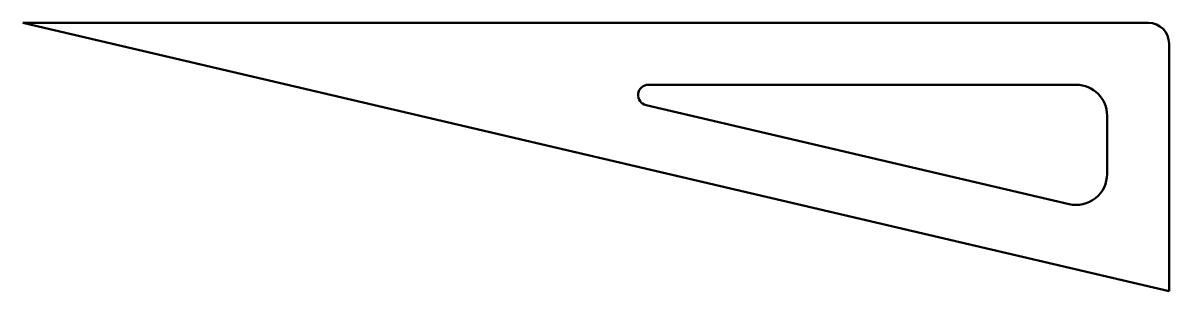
# Model space of a CAD drawing. Header units: inches. Extents: x 0 to 222, y 0 to 52.
import ezdxf

# ---------------------------------------------------------------- set-up
doc = ezdxf.new("R2010")
doc.units = ezdxf.units.IN
doc.header["$MEASUREMENT"] = 0
doc.layers.add('Visible (ANSI)', color=7, linetype='Continuous', lineweight=50)

# ---------------------------------------------------------------- blocks, each defined once
blk = doc.blocks.new('rigidizador trasero_Cartelas Soporte_RIGIDIZADOR TRASERO')
at = {"layer": 'Visible (ANSI)'}
for p, q in [((111, -26), (-111, 26)), ((-111, 26), (107, 26)), ((111, 22), (111, -26)), ((10.16, 14), (93, 14)), ((91.63, -9.14), (9.7, 10.05)), ((99, 8), (99, -3.3))]:
    blk.add_line(p, q, dxfattribs=at)
at = {"layer": 'Visible (ANSI)', "extrusion": (0, 0, -1)}
for centre, radius, start, end in [((-107, 22), 4, 90, 180), ((-10.16, 12), 2, 283.183, 90), ((-93, 8), 6, 90, 180), ((-93, -3.3), 6, 180, 283.183)]:
    blk.add_arc(centre, radius, start, end, dxfattribs=at)

msp = doc.modelspace()

# ---------------------------------------------------------------- block references
msp.add_blockref('rigidizador trasero_Cartelas Soporte_RIGIDIZADOR TRASERO', (111, 26))

doc.saveas('drawing.dxf')
